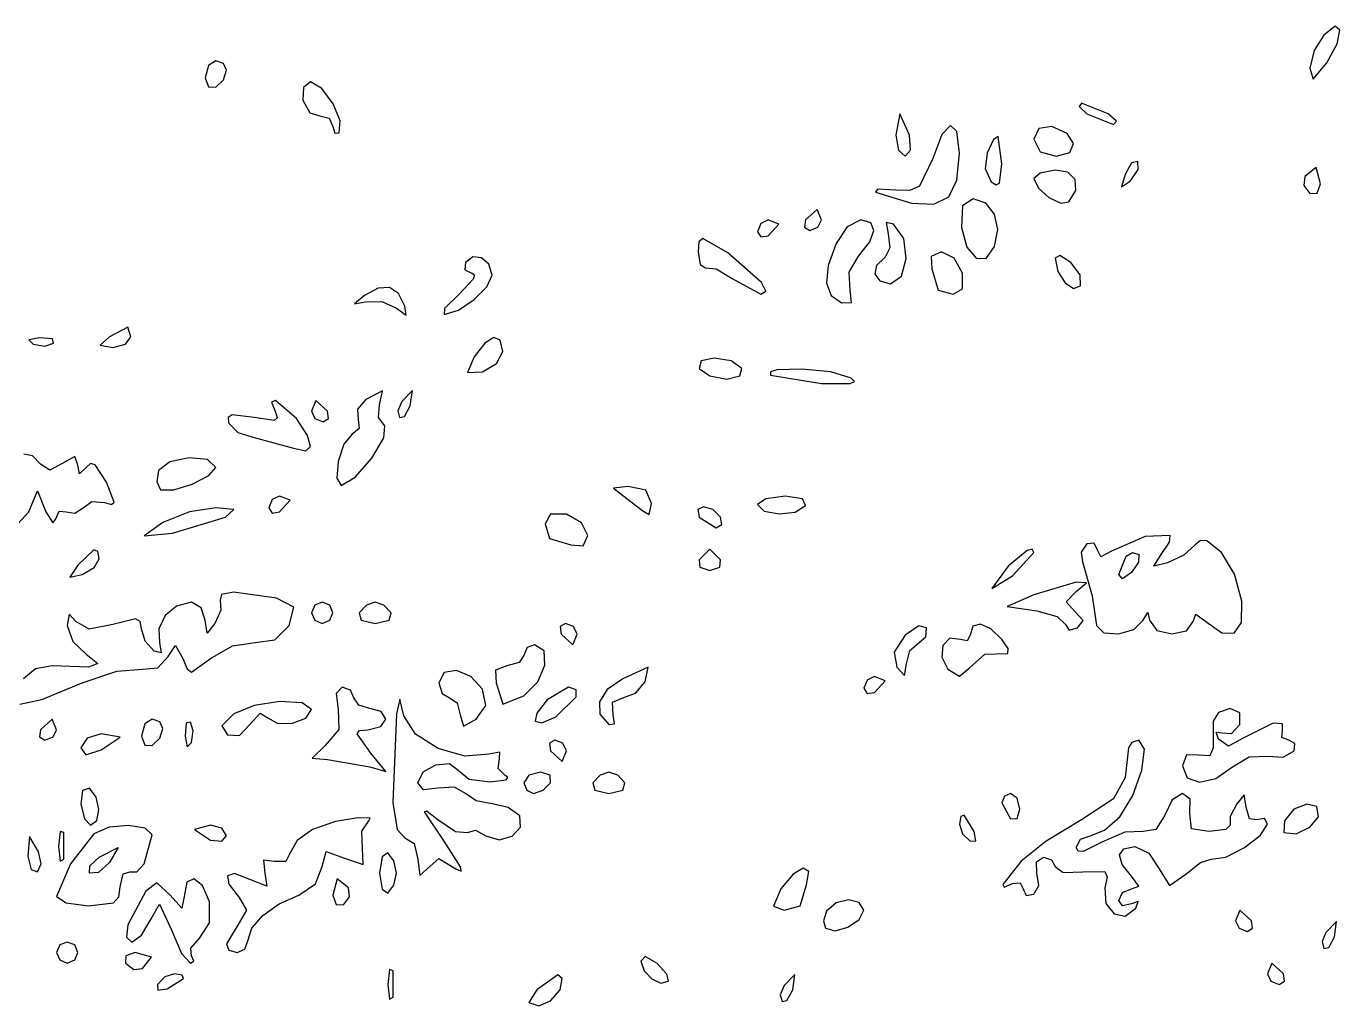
# Model space of a CAD drawing. Extents: x 0 to 282, y 0 to 282.
# Drawn here: x 137.64 to 181.26, y 0 to 32.54 of the extents above; entities that cross this region are included whole.
import ezdxf

# ---------------------------------------------------------------- set-up
doc = ezdxf.new("R2010")
doc.units = 0

msp = doc.modelspace()

# ---------------------------------------------------------------- linework, layer by layer
at = {"layer": 'Layer 1'}
for p, q in [((181.101725, 32.542111), (180.728001, 32.243902)), ((181.257168, 32.407063), (181.101725, 32.542111)), ((181.174485, 31.961129), (181.257168, 32.407063)), ((180.728, 32.2439), (180.40609, 31.736782)), ((180.728001, 32.243902), (180.728, 32.2439)), ((180.833834, 31.326679), (181.174485, 31.961129)), ((180.40609, 31.736782), (180.269389, 31.15029)), ((143.691243, 31.234085), (143.581, 30.8328)), ((143.933778, 31.397245), (143.691243, 31.234085)), ((144.189542, 31.304641), (143.933778, 31.397245)), ((144.286556, 31.079745), (144.189542, 31.304641)), ((144.189542, 30.757835), (144.286556, 31.079745)), ((180.269389, 31.15029), (180.379632, 30.788693)), ((180.379632, 30.788693), (180.833834, 31.326679)), ((143.581, 30.8328), (143.691243, 30.528529)), ((143.581, 30.8328), (143.581, 30.8328)), ((143.933778, 30.5153), (144.189542, 30.757835)), ((147.072945, 30.691718), (146.843639, 30.510919)), ((147.454938, 30.471784), (147.072945, 30.691718)), ((143.691243, 30.528529), (143.933778, 30.5153)), ((146.843639, 30.510919), (146.826, 30.091995)), ((147.827008, 29.964115), (147.454938, 30.471784)), ((146.826, 30.092), (147.055306, 29.668666)), ((146.826, 30.091995), (146.826, 30.092)), ((147.055306, 29.668666), (147.390445, 29.562833)), ((148.060172, 29.396916), (147.827008, 29.964115)), ((172.684611, 29.986178), (172.600826, 29.875935)), ((172.600826, 29.875935), (172.861, 29.6334)), ((173.566556, 29.6334), (172.684611, 29.986178)), ((147.390445, 29.562833), (147.694716, 29.492278)), ((147.694716, 29.492278), (147.813779, 29.210055)), ((148.025446, 28.998388), (148.060172, 29.396916)), ((166.652111, 29.633356), (166.511, 28.9278)), ((166.969611, 28.9278), (166.652111, 29.633356)), ((168.332495, 29.245321), (168.047517, 28.943255)), ((168.544713, 29.044678), (168.332495, 29.245321)), ((172.861, 29.6334), (173.742945, 29.280622)), ((172.861, 29.6334), (172.861, 29.6334)), ((173.839959, 29.390865), (173.566556, 29.6334)), ((173.742945, 29.280622), (173.839959, 29.390865)), ((147.813779, 29.210055), (147.879925, 28.985159)), ((147.879925, 28.985159), (148.025446, 28.998388)), ((166.511, 28.9278), (166.603604, 28.429501)), ((166.511, 28.9278), (166.511, 28.9278)), ((167.004889, 28.429501), (166.969611, 28.9278)), ((168.047517, 28.943255), (167.746002, 28.151707)), ((168.627947, 28.328096), (168.544713, 29.044678)), ((169.911007, 28.879317), (169.756115, 28.783957)), ((170.038889, 27.975322), (169.911007, 28.879317)), ((171.26457, 29.143887), (171.097, 28.786699)), ((171.696723, 29.210033), (171.26457, 29.143887)), ((172.209905, 28.981279), (171.696723, 29.210033)), ((172.415508, 28.649998), (172.209905, 28.981279)), ((166.603604, 28.429501), (166.8285, 28.222244)), ((166.8285, 28.222244), (167.004889, 28.429501)), ((169.756115, 28.783957), (169.545, 28.3281)), ((171.097, 28.7867), (171.308667, 28.372186)), ((171.097, 28.786699), (171.097, 28.7867)), ((171.308667, 28.372186), (171.837834, 28.222255)), ((172.296997, 28.351791), (172.415508, 28.649998)), ((167.746, 28.1517), (167.300618, 27.225658)), ((167.746002, 28.151707), (167.746, 28.1517)), ((168.543612, 27.429061), (168.627947, 28.328096)), ((169.545, 28.3281), (169.483264, 27.812162)), ((169.545, 28.3281), (169.545, 28.3281)), ((169.955104, 27.331502), (170.038889, 27.975322)), ((171.837834, 28.222255), (172.296997, 28.351791)), ((174.342667, 28.006145), (174.131, 27.622499)), ((174.554334, 28.045833), (174.342667, 28.006145)), ((174.563153, 27.78125), (174.554334, 28.045833)), ((169.483264, 27.812162), (169.686111, 27.375599)), ((171.097, 27.4814), (171.249136, 27.161694)), ((171.097003, 27.481396), (171.097, 27.4814)), ((171.30426, 27.662194), (171.097003, 27.481396)), ((171.802559, 27.763618), (171.30426, 27.662194)), ((172.226444, 27.697475), (171.802559, 27.763618)), ((172.468427, 27.446121), (172.226444, 27.697475)), ((174.131, 27.6225), (174.007528, 27.212396)), ((174.131, 27.622499), (174.131, 27.6225)), ((174.307389, 27.410833), (174.563153, 27.78125)), ((180.093, 27.552), (180.062132, 27.256548)), ((180.476646, 27.851861), (180.093, 27.552)), ((180.093, 27.552), (180.093, 27.552)), ((180.622167, 27.305055), (180.476646, 27.851861)), ((165.90439, 27.131404), (165.83659, 27.027224)), ((166.51128, 27.09337), (165.90439, 27.131404)), ((166.977056, 27.09006), (166.51128, 27.09337)), ((167.300618, 27.225658), (166.977056, 27.09006)), ((168.270761, 26.877294), (168.543612, 27.429061)), ((169.686111, 27.375599), (169.845412, 27.270868)), ((169.845412, 27.270868), (169.955104, 27.331502)), ((171.249136, 27.161694), (171.599709, 26.855218)), ((172.26117, 26.705288), (172.492129, 27.088934)), ((172.492129, 27.088934), (172.468427, 27.446121)), ((174.007528, 27.212396), (174.307389, 27.410833)), ((180.062132, 27.256548), (180.269389, 26.987555)), ((180.511924, 27.000784), (180.622167, 27.305055)), ((165.83659, 27.027224), (167.040447, 26.670036)), ((167.040447, 26.670036), (167.779628, 26.636412)), ((167.779628, 26.636412), (168.270761, 26.877294)), ((169.086054, 26.8111), (168.733276, 26.572975)), ((169.508836, 26.667233), (169.086054, 26.8111)), ((169.79602, 26.295163), (169.508836, 26.667233)), ((171.599709, 26.855218), (171.989971, 26.667804)), ((171.989971, 26.667804), (172.26117, 26.705288)), ((180.269389, 26.987555), (180.511924, 27.000784)), ((163.901056, 26.458378), (163.513, 26.1056)), ((164.042167, 26.1056), (163.901056, 26.458378)), ((168.733276, 26.572975), (168.697998, 25.858599)), ((169.904609, 25.784186), (169.79602, 26.295163)), ((162.035243, 25.990903), (161.925, 25.7175)), ((162.277778, 26.105556), (162.035243, 25.990903)), ((162.630556, 25.964445), (162.277778, 26.105556)), ((162.277778, 25.576389), (162.630556, 25.964445)), ((163.513, 26.1056), (163.477722, 25.863065)), ((163.477722, 25.863065), (163.654111, 25.752822)), ((163.513, 26.1056), (163.513, 26.1056)), ((163.654111, 25.752822), (163.927514, 25.863065)), ((163.927514, 25.863065), (164.042167, 26.1056)), ((164.902007, 25.876308), (164.536, 25.329502)), ((165.347389, 26.105614), (164.902007, 25.876308)), ((165.68363, 26.012458), (165.347389, 26.105614)), ((165.654967, 25.376352), (165.788361, 25.757243)), ((165.788361, 25.757243), (165.68363, 26.012458)), ((166.440389, 25.964503), (166.193445, 26.01742)), ((166.193445, 26.01742), (166.264, 25.647003)), ((166.781041, 25.492109), (166.440389, 25.964503)), ((168.697998, 25.858599), (168.698, 25.8586)), ((168.698, 25.8586), (168.873838, 25.198797)), ((169.79161, 25.2236), (169.904609, 25.784186)), ((159.975359, 25.383988), (159.950003, 25.047196)), ((160.099933, 25.492578), (159.975359, 25.383988)), ((160.937781, 25.011918), (160.099933, 25.492578)), ((161.925, 25.7175), (162.035243, 25.541111)), ((161.925, 25.7175), (161.925, 25.7175)), ((162.035243, 25.541111), (162.277778, 25.576389)), ((164.536, 25.3295), (164.270865, 24.589218)), ((164.536, 25.329502), (164.536, 25.3295)), ((165.276833, 24.906164), (165.654967, 25.376352)), ((166.264, 25.647003), (166.264, 25.647)), ((166.264, 25.647), (166.316917, 25.179569)), ((166.863723, 24.831201), (166.781041, 25.492109)), ((152.465983, 24.886325), (152.223999, 24.694502)), ((152.757576, 24.853252), (152.465983, 24.886325)), ((159.95, 25.0472), (160.020556, 24.623866)), ((159.950003, 25.047196), (159.95, 25.0472)), ((162.05344, 24.032963), (160.937781, 25.011918)), ((164.963743, 24.368177), (165.276833, 24.906164)), ((166.158167, 24.870888), (165.878149, 24.599139)), ((166.316917, 25.179569), (166.158167, 24.870888)), ((168.0285, 25.047245), (167.684542, 24.897314)), ((167.684542, 24.897314), (167.711, 24.4828)), ((168.447424, 24.839988), (168.0285, 25.047245)), ((168.873838, 25.198797), (169.17866, 24.839955)), ((169.516554, 24.831686), (169.79161, 25.2236)), ((171.96175, 24.923795), (171.803, 24.8356)), ((172.332167, 24.694489), (171.96175, 24.923795)), ((152.224, 24.6945), (152.197542, 24.451965)), ((152.197542, 24.451965), (152.435667, 24.341722)), ((152.223999, 24.694502), (152.224, 24.6945)), ((153.002867, 24.63497), (152.757576, 24.853252)), ((153.105944, 24.271168), (153.002867, 24.63497)), ((160.020556, 24.623866), (160.196945, 24.518033)), ((160.196945, 24.518033), (160.545313, 24.487165)), ((160.545313, 24.487165), (161.07889, 24.165255)), ((164.270865, 24.589218), (164.21409, 24.010992)), ((165.878149, 24.599139), (165.823028, 24.310853)), ((166.70828, 24.243053), (166.863723, 24.831201)), ((167.711, 24.4828), (167.922667, 23.777244)), ((167.711, 24.4828), (167.711, 24.4828)), ((168.734056, 24.341689), (168.447424, 24.839988)), ((169.17866, 24.839955), (169.516554, 24.831686)), ((171.803, 24.8356), (171.900565, 24.389667)), ((171.803, 24.8356), (171.803, 24.8356)), ((172.636438, 24.279975), (172.332167, 24.694489)), ((152.475355, 24.134465), (152.012333, 23.636166)), ((152.435667, 24.341722), (152.52331, 24.286049)), ((152.52331, 24.286049), (152.475355, 24.134465)), ((152.932311, 23.888624), (153.105944, 24.271168)), ((161.07889, 24.165255), (162.031391, 23.636088)), ((162.202819, 23.741921), (162.05344, 24.032963)), ((164.21409, 24.010992), (164.362367, 23.598131)), ((164.994611, 23.777274), (164.963743, 24.368177)), ((165.823028, 24.310853), (165.979573, 24.082098)), ((165.979573, 24.082098), (166.334556, 23.988943)), ((166.334556, 23.988943), (166.70828, 24.243053)), ((168.734056, 23.816932), (168.734056, 24.341689)), ((171.900565, 24.389667), (172.13373, 24.019801)), ((172.13373, 24.019801), (172.413196, 23.828529)), ((172.649667, 23.918377), (172.636438, 24.279975)), ((148.872, 23.6008), (148.532451, 23.322987)), ((149.319589, 23.838373), (148.872, 23.6008)), ((148.872, 23.6008), (148.872, 23.6008)), ((149.701031, 23.860973), (149.319589, 23.838373)), ((150.003098, 23.665292), (149.701031, 23.860973)), ((150.21256, 23.248022), (150.003098, 23.665292)), ((152.012333, 23.636166), (151.527264, 23.168735)), ((152.510632, 23.459777), (152.932311, 23.888624)), ((162.031391, 23.636088), (162.202819, 23.741921)), ((164.362367, 23.598131), (164.712389, 23.35394)), ((165.038709, 23.367169), (164.994611, 23.777274)), ((167.922667, 23.777244), (168.416556, 23.636133)), ((168.416556, 23.636133), (168.734056, 23.816932)), ((172.413196, 23.828529), (172.649667, 23.918377)), ((148.532451, 23.322987), (148.907278, 23.389133)), ((148.907278, 23.389133), (149.445265, 23.402362)), ((149.445265, 23.402362), (149.930338, 23.177466)), ((149.930338, 23.177466), (150.256658, 22.94816)), ((150.256658, 22.94816), (150.21256, 23.248022)), ((151.527264, 23.168735), (151.518444, 22.965888)), ((151.989733, 23.110307), (152.510632, 23.459777)), ((164.712389, 23.35394), (165.038709, 23.367169)), ((151.518444, 22.965888), (151.989733, 23.110307)), ((141.010132, 22.542501), (140.406, 22.225)), ((141.111556, 22.225), (141.010132, 22.542501)), ((138.077667, 22.189767), (137.720479, 22.123621)), ((137.720479, 22.123621), (137.866, 21.9781)), ((137.866, 21.9781), (138.254056, 21.916364)), ((137.866, 21.9781), (137.866, 21.9781)), ((138.50541, 22.154489), (138.077667, 22.189767)), ((138.254056, 21.916364), (138.536278, 22.013378)), ((138.536278, 22.013378), (138.50541, 22.154489)), ((140.406, 22.225), (140.0885, 21.942778)), ((140.0885, 21.942778), (140.511833, 21.872222)), ((140.406, 22.225), (140.406, 22.225)), ((140.511833, 21.872222), (140.930757, 21.982465)), ((140.930757, 21.982465), (141.111556, 22.225)), ((152.863187, 22.008902), (152.505999, 21.5547)), ((153.167458, 22.19852), (152.863187, 22.008902)), ((153.379125, 22.110325), (153.167458, 22.19852)), ((153.4585, 21.731089), (153.379125, 22.110325)), ((152.506, 21.5547), (152.289923, 21.043172)), ((152.505999, 21.5547), (152.506, 21.5547)), ((153.255653, 21.343033), (153.4585, 21.731089)), ((160.046736, 21.422464), (159.985, 21.1667)), ((160.478889, 21.519478), (160.046736, 21.422464)), ((161.043334, 21.422464), (160.478889, 21.519478)), ((161.396112, 21.1667), (161.043334, 21.422464)), ((152.289923, 21.043172), (152.788222, 21.060811)), ((152.788222, 21.060811), (153.255653, 21.343033)), ((159.985, 21.1667), (160.337778, 20.924165)), ((159.985, 21.1667), (159.985, 21.1667)), ((161.334376, 20.924165), (161.396112, 21.1667)), ((162.351788, 21.056079), (162.347998, 20.955)), ((162.347998, 20.955), (162.348, 20.955)), ((162.348, 20.955), (164.04133, 20.672778)), ((162.563523, 21.122019), (162.351788, 21.056079)), ((163.384282, 21.153438), (162.563523, 21.122019)), ((164.357177, 21.05918), (163.384282, 21.153438)), ((165.029108, 20.849167), (164.357177, 21.05918)), ((160.337778, 20.924165), (160.902223, 20.813922)), ((160.902223, 20.813922), (161.334376, 20.924165)), ((164.04133, 20.672778), (164.998241, 20.668368)), ((164.998241, 20.668368), (165.137698, 20.73727)), ((165.137698, 20.73727), (165.029108, 20.849167)), ((145.917821, 20.103946), (145.78112, 20.049376)), ((146.614557, 19.508633), (145.917821, 20.103946)), ((147.249111, 20.108378), (147.108, 19.7556)), ((147.637167, 19.7556), (147.249111, 20.108378)), ((148.908, 20.1436), (148.639006, 19.82169)), ((149.468035, 20.425831), (148.908, 20.143608)), ((148.908, 20.143608), (148.908, 20.1436)), ((149.366611, 19.967219), (149.468035, 20.425831)), ((150.107, 20.0731), (149.979118, 19.768829)), ((150.459778, 20.439107), (150.107, 20.0731)), ((150.107, 20.0731), (150.107, 20.0731)), ((150.389222, 19.931989), (150.459778, 20.439107)), ((145.78112, 20.049376), (145.909001, 19.7203)), ((145.909, 19.7203), (145.967429, 19.533989)), ((145.909001, 19.7203), (145.909, 19.7203)), ((147.108, 19.7556), (147.222653, 19.513065)), ((147.108, 19.7556), (147.108, 19.7556)), ((147.672445, 19.513065), (147.637167, 19.7556)), ((148.639006, 19.82169), (148.661055, 19.473322)), ((149.335743, 19.548295), (149.366611, 19.967219)), ((149.979118, 19.768829), (150.036444, 19.543933)), ((150.199604, 19.579211), (150.389222, 19.931989)), ((144.475839, 19.627696), (144.345201, 19.53895)), ((144.345201, 19.53895), (144.356777, 19.367522)), ((144.356777, 19.367522), (144.661048, 19.041202)), ((145.203444, 19.543911), (144.475839, 19.627696)), ((145.873722, 19.446897), (145.203444, 19.543911)), ((145.967429, 19.533989), (145.873722, 19.446897)), ((146.980013, 18.942535), (146.614557, 19.508633)), ((147.222653, 19.513065), (147.496056, 19.402822)), ((147.496056, 19.402822), (147.672445, 19.513065)), ((148.661055, 19.473322), (148.687513, 19.173461)), ((149.543, 19.261663), (149.335743, 19.548295)), ((149.515439, 18.863683), (149.543, 19.261663)), ((150.036444, 19.543933), (150.199604, 19.579211)), ((144.661048, 19.041202), (145.203444, 18.873633)), ((145.203444, 18.873633), (146.508724, 18.520855)), ((147.077579, 18.578181), (146.980013, 18.942535)), ((148.449388, 18.979433), (148.180946, 18.655319)), ((148.687513, 19.173461), (148.449388, 18.979433)), ((149.110847, 18.194507), (149.515439, 18.863683)), ((137.840868, 18.271646), (137.552583, 18.326768)), ((146.508724, 18.520855), (146.917175, 18.432109)), ((146.917175, 18.432109), (147.077579, 18.578181)), ((148.180946, 18.655319), (147.995186, 18.079851)), ((138.112618, 17.991628), (137.840868, 18.271646)), ((138.416889, 17.797601), (138.112618, 17.991628)), ((138.853452, 18.026906), (138.416889, 17.797601)), ((139.245917, 18.242983), (138.853452, 18.026906)), ((139.347341, 17.956351), (139.245917, 18.242983)), ((139.409076, 17.669719), (139.347341, 17.956351)), ((139.629563, 17.885795), (139.409076, 17.669719)), ((139.76902, 18.012024), (139.629563, 17.885795)), ((139.925014, 17.96958), (139.76902, 18.012024)), ((140.299841, 17.391906), (139.925014, 17.96958)), ((142.400076, 18.07435), (142.028006, 17.780001)), ((143.046652, 18.203334), (142.400076, 18.07435)), ((143.660154, 18.14711), (143.046652, 18.203334)), ((143.933006, 17.885834), (143.660154, 18.14711)), ((143.695982, 17.611329), (143.933006, 17.885834)), ((147.995186, 18.079851), (147.948333, 17.530842)), ((148.560733, 17.565018), (149.110847, 18.194507)), ((142.028, 17.78), (141.970674, 17.409583)), ((142.028006, 17.780001), (142.028, 17.78)), ((143.148072, 17.330209), (143.695982, 17.611329)), ((147.948333, 17.530842), (148.09661, 17.286103)), ((148.09661, 17.286103), (148.560733, 17.565018)), ((137.724562, 16.404128), (138.006784, 17.109684)), ((138.006784, 17.109684), (138.289006, 16.404128)), ((140.555605, 16.726038), (140.299841, 17.391906)), ((141.970674, 17.409583), (142.098556, 17.145)), ((142.098556, 17.145), (142.534017, 17.141693)), ((142.534017, 17.141693), (143.148072, 17.330209)), ((157.621222, 17.250867), (157.136152, 17.19795)), ((157.136152, 17.19795), (157.339, 17.0392)), ((157.339, 17.0392), (158.115112, 16.439477)), ((157.339, 17.0392), (157.339, 17.0392)), ((158.207716, 17.127395), (157.621222, 17.250867)), ((158.397334, 16.686422), (158.207716, 17.127395)), ((139.523729, 16.545239), (139.810361, 16.752496)), ((139.810361, 16.752496), (140.229285, 16.721628)), ((140.229285, 16.721628), (140.468513, 16.652726)), ((140.468513, 16.652726), (140.555605, 16.726038)), ((145.807243, 16.818703), (145.697, 16.5453)), ((146.049778, 16.933356), (145.807243, 16.818703)), ((146.402556, 16.792245), (146.049778, 16.933356)), ((146.049778, 16.404189), (146.402556, 16.792245)), ((158.322369, 16.324824), (158.397334, 16.686422)), ((160.126111, 16.580578), (159.936493, 16.483564)), ((160.434792, 16.483564), (160.126111, 16.580578)), ((162.198402, 16.845128), (161.924999, 16.6511)), ((161.924999, 16.6511), (161.925, 16.6511)), ((161.925, 16.6511), (162.143281, 16.427306)), ((162.842222, 16.933322), (162.198402, 16.845128)), ((163.415486, 16.840718), (162.842222, 16.933322)), ((163.175155, 16.403053), (163.5125, 16.615822)), ((163.5125, 16.615822), (163.415486, 16.840718)), ((137.243898, 15.88819), (137.724562, 16.404128)), ((138.289006, 16.404128), (138.513902, 16.04253)), ((138.513902, 16.04253), (138.606506, 16.157183)), ((138.606506, 16.157183), (138.729978, 16.426176)), ((138.729978, 16.426176), (138.959284, 16.404128)), ((138.959284, 16.404128), (139.254736, 16.36885)), ((139.254736, 16.36885), (139.523729, 16.545239)), ((143.051945, 16.404178), (142.17, 16.0514)), ((142.4875, 15.698622), (144.25139, 16.227789)), ((143.93389, 16.545289), (143.051945, 16.404178)), ((144.529203, 16.492372), (143.93389, 16.545289)), ((144.25139, 16.227789), (144.529203, 16.492372)), ((145.697, 16.5453), (145.807243, 16.368911)), ((145.697, 16.5453), (145.697, 16.5453)), ((145.807243, 16.368911), (146.049778, 16.404189)), ((155.050799, 16.3336), (154.87, 16.0161)), ((155.575556, 16.3336), (155.050799, 16.3336)), ((156.073855, 16.046968), (155.575556, 16.3336)), ((158.115112, 16.439477), (158.322369, 16.324824)), ((159.936493, 16.483564), (159.985, 16.2278)), ((159.985, 16.2278), (160.549445, 15.875022)), ((159.985, 16.2278), (159.985, 16.2278)), ((160.690556, 16.2278), (160.434792, 16.483564)), ((160.739063, 15.985265), (160.690556, 16.2278)), ((162.143281, 16.427306), (162.639374, 16.342419)), ((162.639374, 16.342419), (163.175155, 16.403053)), ((142.17, 16.0514), (141.548229, 15.610428)), ((142.17, 16.0514), (142.17, 16.0514)), ((154.87, 16.0161), (155.011111, 15.522211)), ((154.87, 16.0161), (154.87, 16.0161)), ((156.281112, 15.628044), (156.073855, 16.046968)), ((160.549445, 15.875022), (160.739063, 15.985265)), ((141.548229, 15.610428), (142.4875, 15.698622)), ((155.011111, 15.522211), (155.716667, 15.310544)), ((155.716667, 15.310544), (156.131181, 15.284086)), ((156.131181, 15.284086), (156.281112, 15.628044)), ((172.860721, 15.345856), (172.671103, 15.072453)), ((173.103256, 15.372314), (172.860721, 15.345856)), ((173.213499, 15.134189), (173.103256, 15.372314)), ((174.801, 15.5928), (173.67211, 15.098911)), ((174.801005, 15.592796), (174.801, 15.5928)), ((175.621214, 15.623664), (174.801005, 15.592796)), ((175.330172, 14.993073), (175.604677, 15.399319)), ((175.604677, 15.399319), (175.621214, 15.623664)), ((176.459062, 15.310574), (176.079826, 14.971025)), ((176.631384, 15.453065), (176.459062, 15.310574)), ((176.845461, 15.445074), (176.631384, 15.453065)), ((177.327774, 15.063633), (176.845461, 15.445074)), ((139.884986, 15.143009), (139.347, 14.6403)), ((140.011766, 15.096707), (139.884986, 15.143009)), ((139.889396, 14.560925), (140.052556, 14.851967)), ((140.052556, 14.851967), (140.011766, 15.096707)), ((160.337778, 15.169478), (159.985, 14.8167)), ((160.690556, 14.8167), (160.337778, 15.169478)), ((170.872771, 15.125348), (170.251, 14.605001)), ((170.392111, 14.2875), (171.097667, 15.063612)), ((171.039789, 15.170548), (170.872771, 15.125348)), ((171.097667, 15.063612), (171.039789, 15.170548)), ((172.671103, 15.072453), (172.71961, 14.746133)), ((173.323742, 14.918112), (173.213499, 15.134189)), ((173.67211, 15.098911), (173.323742, 14.918112)), ((173.919055, 14.322794), (174.16159, 14.935746)), ((174.16159, 14.935746), (174.380423, 15.061975)), ((174.380423, 15.061975), (174.589333, 14.993072)), ((174.589333, 14.993072), (174.571694, 14.732899)), ((175.078818, 14.600608), (175.330172, 14.993073)), ((176.079826, 14.971025), (175.541839, 14.710851)), ((177.763786, 14.338232), (177.327774, 15.063633)), ((139.347, 14.6403), (139.086826, 14.243425)), ((139.347, 14.6403), (139.347, 14.6403)), ((139.488111, 14.3228), (139.889396, 14.560925)), ((159.985, 14.8167), (160.002639, 14.574165)), ((159.985, 14.8167), (159.985, 14.8167)), ((160.002639, 14.574165), (160.337778, 14.463922)), ((160.337778, 14.463922), (160.672917, 14.574165)), ((160.672917, 14.574165), (160.690556, 14.8167)), ((170.251, 14.605), (169.699784, 13.864168)), ((170.251, 14.605001), (170.251, 14.605)), ((172.71961, 14.746133), (173.03711, 13.617243)), ((174.571694, 14.732899), (174.342388, 14.393349)), ((175.541839, 14.710851), (175.078818, 14.600608)), ((139.086826, 14.243425), (139.488111, 14.3228)), ((169.699784, 13.864168), (170.392111, 14.2875)), ((172.508112, 14.075834), (171.097002, 13.6525)), ((172.85207, 14.049376), (172.508112, 14.075834)), ((172.508112, 13.758334), (172.85207, 14.049376)), ((174.038118, 14.186093), (173.919055, 14.322794)), ((174.342389, 14.39335), (174.038118, 14.186093)), ((174.342388, 14.393349), (174.342389, 14.39335)), ((178.011282, 13.440854), (177.763786, 14.338232)), ((144.12406, 13.660753), (144.075004, 13.476096)), ((144.520384, 13.736269), (144.12406, 13.660753)), ((145.944724, 13.546651), (144.520384, 13.736269)), ((146.526808, 13.24679), (145.944724, 13.546651)), ((171.097, 13.6525), (170.215055, 13.264444)), ((171.097002, 13.6525), (171.097, 13.6525)), ((172.172973, 13.423195), (172.508112, 13.758334)), ((173.03711, 13.617243), (173.178221, 12.629465)), ((142.629713, 13.280418), (142.249375, 12.960161)), ((143.1225, 13.405544), (142.629713, 13.280418)), ((143.44441, 13.224745), (143.1225, 13.405544)), ((143.581111, 12.805821), (143.44441, 13.224745)), ((144.092639, 13.140961), (143.898611, 12.699988)), ((144.075, 13.4761), (144.092639, 13.140961)), ((144.075004, 13.476096), (144.075, 13.4761)), ((146.368058, 12.629428), (146.526808, 13.24679)), ((147.218243, 13.308564), (147.108, 13.0528)), ((147.460778, 13.405578), (147.218243, 13.308564)), ((147.716542, 13.308564), (147.460778, 13.405578)), ((147.813556, 13.0528), (147.716542, 13.308564)), ((148.934125, 13.308564), (148.696, 13.0528)), ((149.225167, 13.405578), (148.934125, 13.308564)), ((149.516209, 13.308564), (149.225167, 13.405578)), ((149.754334, 13.0528), (149.516209, 13.308564)), ((170.215055, 13.264444), (171.202833, 13.123333)), ((171.202833, 13.123333), (171.877521, 12.933715)), ((172.472834, 13.088056), (172.172973, 13.423195)), ((172.733008, 12.797014), (172.472834, 13.088056)), ((177.992539, 12.735849), (178.011282, 13.440854)), ((139.05674, 13.004255), (138.995004, 12.629429)), ((139.277226, 12.77054), (139.05674, 13.004255)), ((139.722606, 12.505957), (139.277226, 12.77054)), ((140.511946, 12.664707), (139.722606, 12.505957)), ((141.266009, 12.858735), (140.511946, 12.664707)), ((141.419798, 12.763926), (141.266009, 12.858735)), ((141.464447, 12.523596), (141.419798, 12.763926)), ((142.249375, 12.960161), (142.041017, 12.527456)), ((143.647257, 12.382488), (143.581111, 12.805821)), ((143.898611, 12.699988), (143.647257, 12.382488)), ((147.108, 13.0528), (147.218243, 12.810265)), ((147.108, 13.0528), (147.108, 13.0528)), ((147.218243, 12.810265), (147.460778, 12.700022)), ((147.460778, 12.700022), (147.716542, 12.810265)), ((147.716542, 12.810265), (147.813556, 13.0528)), ((148.696, 13.0528), (148.762146, 12.810265)), ((148.696, 13.0528), (148.696, 13.0528)), ((148.762146, 12.810265), (149.225167, 12.700022)), ((149.225167, 12.700022), (149.688188, 12.810265)), ((149.688188, 12.810265), (149.754334, 13.0528)), ((155.540111, 12.699978), (155.363722, 12.602964)), ((155.813514, 12.602964), (155.540111, 12.699978)), ((169.324961, 12.678007), (169.076915, 12.612412)), ((169.665611, 12.525321), (169.324961, 12.678007)), ((171.877521, 12.933715), (172.155334, 12.664722)), ((172.155334, 12.664722), (172.269987, 12.479513)), ((172.54339, 12.558889), (172.733008, 12.797014)), ((174.423414, 12.505441), (174.730441, 12.805854)), ((174.730441, 12.805854), (174.889191, 13.070437)), ((174.889191, 13.070437), (174.942108, 12.805854)), ((174.942108, 12.805854), (175.182989, 12.467958)), ((176.167461, 12.453627), (176.388498, 12.770576)), ((176.388498, 12.770576), (176.481102, 13.008701)), ((176.481102, 13.008701), (176.811832, 12.770576)), ((176.811832, 12.770576), (177.346512, 12.384174)), ((177.755515, 12.37811), (177.992539, 12.735849)), ((138.995004, 12.629429), (139.180212, 12.100262)), ((141.58351, 12.113491), (141.464447, 12.523596)), ((142.041017, 12.527456), (142.06417, 12.064984)), ((145.896217, 12.161997), (146.368058, 12.629428)), ((155.363722, 12.602964), (155.399, 12.3472)), ((155.399, 12.3472), (155.787056, 11.994422)), ((155.399, 12.3472), (155.399, 12.3472)), ((155.787056, 11.994422), (155.928167, 12.3472)), ((155.928167, 12.3472), (155.813514, 12.602964)), ((166.829, 12.312), (166.462993, 11.743146)), ((166.829001, 12.312003), (166.829, 12.312)), ((167.274383, 12.620684), (166.829001, 12.312003)), ((167.534557, 12.558948), (167.274383, 12.620684)), ((167.287612, 12.065059), (167.516918, 12.259087)), ((167.516918, 12.259087), (167.534557, 12.558948)), ((168.30962, 12.214986), (168.081416, 11.968042)), ((168.6635, 12.170889), (168.30962, 12.214986)), ((168.981, 12.312), (168.888396, 12.122382)), ((168.981004, 12.312), (168.981, 12.312)), ((169.076915, 12.612412), (168.981004, 12.312)), ((170.039334, 12.170889), (169.665611, 12.525321)), ((172.269987, 12.479513), (172.54339, 12.558889)), ((173.178221, 12.629465), (173.425716, 12.394096)), ((173.425716, 12.394096), (173.914643, 12.360472)), ((173.914643, 12.360472), (174.423414, 12.505441)), ((175.182989, 12.467958), (175.678532, 12.351652)), ((175.678532, 12.351652), (176.167461, 12.453627)), ((177.346512, 12.384174), (177.755515, 12.37811)), ((139.180212, 12.100262), (139.630004, 11.676928)), ((141.887781, 11.782762), (141.58351, 12.113491)), ((142.121496, 11.725435), (141.887781, 11.782762)), ((142.06417, 12.064984), (142.121496, 11.725435)), ((142.346386, 11.606372), (142.59333, 11.967969)), ((142.59333, 11.967969), (142.840275, 11.535816)), ((143.757498, 11.535816), (144.485101, 11.95915)), ((144.485101, 11.95915), (145.239168, 12.064983)), ((145.239168, 12.064983), (145.896217, 12.161997)), ((154.274243, 11.897459), (154.164, 11.641695)), ((154.516778, 11.994473), (154.274243, 11.897459)), ((154.833727, 11.794382), (154.516778, 11.994473)), ((154.856327, 11.319787), (154.833727, 11.794382)), ((166.864278, 11.359503), (166.983341, 11.804885)), ((166.983341, 11.804885), (167.287612, 12.065059)), ((168.081416, 11.968042), (168.038421, 11.575576)), ((168.888396, 12.122382), (168.6635, 12.170889)), ((170.248796, 11.870476), (170.039334, 12.170889)), ((170.233362, 11.699049), (170.248796, 11.870476)), ((139.630004, 11.676928), (140.00924, 11.372657)), ((140.00924, 11.372657), (139.70056, 11.253594)), ((142.002427, 11.222726), (142.346386, 11.606372)), ((142.840275, 11.535816), (142.97863, 11.198472)), ((143.126907, 11.086024), (143.757498, 11.535816)), ((154.00084, 11.399165), (153.599555, 11.288922)), ((154.164, 11.6417), (154.00084, 11.399165)), ((154.164, 11.641695), (154.164, 11.6417)), ((166.462993, 11.743146), (166.546778, 11.25367)), ((166.798132, 10.975857), (166.864278, 11.359503)), ((168.038421, 11.575576), (168.240166, 11.183111)), ((168.945722, 11.218389), (169.474889, 11.677)), ((169.474889, 11.677), (170.233362, 11.699049)), ((137.945484, 11.196268), (137.548609, 10.865538)), ((138.50111, 11.288872), (137.945484, 11.196268)), ((139.70056, 11.253594), (138.50111, 11.288872)), ((139.488889, 10.724427), (140.639828, 11.112483)), ((140.639828, 11.112483), (141.499719, 11.183038)), ((141.499719, 11.183038), (142.002427, 11.222726)), ((142.97863, 11.198472), (143.126907, 11.086024)), ((151.513428, 11.073419), (151.342, 10.7245)), ((151.919674, 11.134604), (151.513428, 11.073419)), ((152.39868, 10.93782), (151.919674, 11.134604)), ((152.78839, 10.512833), (152.39868, 10.93782)), ((153.599555, 11.288922), (153.224728, 11.15222)), ((153.224728, 11.15222), (153.246777, 10.724477)), ((154.620958, 10.759202), (154.856327, 11.319787)), ((158.291667, 11.253651), (157.445, 10.865595)), ((158.185834, 10.759762), (158.291667, 11.253651)), ((165.805778, 10.936156), (165.563243, 10.821503)), ((166.158556, 10.795045), (165.805778, 10.936156)), ((166.546778, 11.25367), (166.798132, 10.975857)), ((168.240166, 11.183111), (168.632631, 10.949396)), ((168.632631, 10.949396), (168.945722, 11.218389)), ((138.148883, 10.175967), (139.488889, 10.724427)), ((148.131109, 10.583339), (147.928262, 10.371672)), ((148.404513, 10.486325), (148.131109, 10.583339)), ((148.519165, 10.230561), (148.404513, 10.486325)), ((151.342, 10.7245), (151.452243, 10.371722)), ((151.342, 10.7245), (151.342, 10.7245)), ((152.894223, 9.979257), (152.78839, 10.512833)), ((153.246777, 10.724477), (153.458444, 10.018921)), ((154.164, 10.301143), (154.620958, 10.759202)), ((155.645556, 10.583333), (154.94, 10.159999)), ((155.901871, 10.493485), (155.645556, 10.583333)), ((155.89691, 10.261423), (155.901871, 10.493485)), ((156.931819, 10.504553), (156.6733, 10.093897)), ((157.445, 10.8656), (156.931819, 10.504553)), ((157.445, 10.865595), (157.445, 10.8656)), ((157.868334, 10.389345), (158.185834, 10.759762)), ((165.563243, 10.821503), (165.453, 10.5481)), ((165.453, 10.5481), (165.563243, 10.371711)), ((165.453, 10.5481), (165.453, 10.5481)), ((165.805778, 10.406989), (166.158556, 10.795045)), ((137.420727, 10.014461), (138.148883, 10.175967)), ((146.058765, 10.102675), (145.203278, 9.976446)), ((146.795189, 10.063539), (146.058765, 10.102675)), ((147.10828, 9.842501), (146.795189, 10.063539)), ((147.928262, 10.371672), (147.989998, 9.842505)), ((148.677916, 9.988026), (148.519165, 10.230561)), ((150.041251, 10.182054), (149.931007, 9.701394)), ((150.177952, 9.630838), (150.041251, 10.182054)), ((151.452243, 10.371722), (151.694778, 10.230611)), ((151.694778, 10.230611), (151.950542, 10.067451)), ((151.950542, 10.067451), (152.047556, 9.666166)), ((153.458444, 10.018921), (154.164, 10.301143)), ((154.94, 10.16), (154.592183, 9.724539)), ((154.94, 10.159999), (154.94, 10.16)), ((155.222222, 9.595555), (155.89691, 10.261423)), ((156.6733, 10.093897), (156.685978, 9.689855)), ((157.101042, 10.080664), (157.445, 10.230595)), ((157.1275, 9.66615), (157.101042, 10.080664)), ((157.445, 10.230595), (157.868334, 10.389345)), ((165.563243, 10.371711), (165.805778, 10.406989)), ((144.533, 9.70139), (144.136125, 9.295695)), ((145.203278, 9.976446), (144.533, 9.70139)), ((144.533, 9.70139), (144.533, 9.70139)), ((145.062167, 9.348612), (145.401716, 9.719029)), ((145.401716, 9.719029), (145.66189, 9.560279)), ((146.917008, 9.550357), (147.10828, 9.842501)), ((147.989998, 9.842505), (147.99, 9.84251)), ((147.99, 9.84251), (148.016458, 9.176641)), ((149.048332, 9.877783), (148.677916, 9.988026)), ((149.418749, 9.780769), (149.048332, 9.877783)), ((149.577499, 9.525005), (149.418749, 9.780769)), ((149.931, 9.70139), (149.807528, 6.751283)), ((149.931007, 9.701394), (149.931, 9.70139)), ((150.56435, 9.025604), (150.177952, 9.630838)), ((152.047556, 9.666166), (152.153389, 9.29134)), ((152.576723, 9.525055), (152.894223, 9.979257)), ((154.592183, 9.724539), (154.538715, 9.454443)), ((156.685978, 9.689855), (156.986389, 9.34865)), ((157.176007, 9.361879), (157.1275, 9.66615)), ((177.235394, 9.745491), (177.059005, 9.454448)), ((177.62345, 9.877782), (177.235394, 9.745491)), ((177.94095, 9.732261), (177.62345, 9.877782)), ((177.94095, 9.348615), (177.94095, 9.732261)), ((138.113, 9.17223), (138.077722, 8.929695)), ((138.501056, 9.525008), (138.113, 9.17223)), ((138.113, 9.17223), (138.113, 9.17223)), ((138.642167, 9.17223), (138.501056, 9.525008)), ((138.527514, 8.929695), (138.642167, 9.17223)), ((141.574243, 9.361845), (141.464, 8.96056)), ((141.816778, 9.525005), (141.574243, 9.361845)), ((142.072542, 9.432401), (141.816778, 9.525005)), ((142.169556, 9.207505), (142.072542, 9.432401)), ((142.072542, 8.885595), (142.169556, 9.207505)), ((142.945278, 9.388303), (142.91, 8.96056)), ((143.086389, 9.419171), (142.945278, 9.388303)), ((143.183403, 9.136949), (143.086389, 9.419171)), ((144.136125, 9.295695), (144.321333, 8.995834)), ((144.718208, 8.973785), (145.062167, 9.348612)), ((145.66189, 9.560279), (145.992068, 9.376173)), ((145.992068, 9.376173), (146.477689, 9.38389)), ((146.477689, 9.38389), (146.917008, 9.550357)), ((148.016458, 9.176641), (147.566666, 8.64306)), ((148.701617, 9.145217), (148.977776, 9.172227)), ((148.977776, 9.172227), (149.40993, 9.28247)), ((149.40993, 9.28247), (149.577499, 9.525005)), ((152.153389, 9.29134), (152.576723, 9.525055)), ((154.538715, 9.454443), (154.756445, 9.396013)), ((154.756445, 9.396013), (155.222222, 9.595555)), ((156.986389, 9.34865), (157.176007, 9.361879)), ((177.059, 9.45445), (177.059, 8.572505)), ((177.059005, 9.454448), (177.059, 9.45445)), ((177.667547, 9.048755), (177.94095, 9.348615)), ((179.043382, 9.383893), (178.046783, 8.890004)), ((179.356473, 9.366255), (179.043382, 9.383893)), ((179.352063, 9.136949), (179.356473, 9.366255)), ((138.077722, 8.929695), (138.254111, 8.819452)), ((138.254111, 8.819452), (138.527514, 8.929695)), ((139.655847, 8.89442), (139.453, 8.57251)), ((140.123278, 9.031121), (139.655847, 8.89442)), ((140.758278, 8.925288), (140.123278, 9.031121)), ((140.123278, 8.501954), (140.758278, 8.925288)), ((141.464, 8.96056), (141.574243, 8.656289)), ((141.464, 8.96056), (141.464, 8.96056)), ((141.816778, 8.64306), (142.072542, 8.885595)), ((142.91, 8.96056), (142.976146, 8.603372)), ((142.91, 8.96056), (142.91, 8.96056)), ((142.976146, 8.603372), (143.121667, 8.748893)), ((143.121667, 8.748893), (143.183403, 9.136949)), ((144.321333, 8.995834), (144.718208, 8.973785)), ((148.620588, 9.035525), (148.701617, 9.145217)), ((149.083609, 8.396115), (148.620588, 9.035525)), ((151.311246, 8.546046), (150.56435, 9.025604)), ((155.187111, 8.819448), (155.010722, 8.722434)), ((155.460514, 8.722434), (155.187111, 8.819448)), ((174.347251, 8.748905), (174.237008, 8.572516)), ((174.589786, 8.819461), (174.347251, 8.748905)), ((174.77334, 8.526766), (174.589786, 8.819461)), ((177.235394, 8.854726), (177.156019, 9.092852)), ((177.156019, 9.092852), (177.341227, 9.066393)), ((177.561713, 8.621011), (177.235394, 8.854726)), ((177.341227, 9.066393), (177.667547, 9.048755)), ((178.046783, 8.890004), (177.561713, 8.621011)), ((179.338834, 8.912053), (179.352063, 9.136949)), ((179.56373, 8.819449), (179.338834, 8.912053)), ((179.770987, 8.709206), (179.56373, 8.819449)), ((139.453, 8.57251), (139.61616, 8.338795)), ((139.453, 8.57251), (139.453, 8.57251)), ((139.61616, 8.338795), (140.123278, 8.501954)), ((141.574243, 8.656289), (141.816778, 8.64306)), ((147.566666, 8.64306), (147.125693, 8.228546)), ((149.581908, 7.783164), (149.083609, 8.396115)), ((152.19705, 8.291385), (151.311246, 8.546046)), ((153.000172, 8.360838), (152.19705, 8.291385)), ((153.361769, 8.422574), (153.000172, 8.360838)), ((153.35295, 8.219727), (153.361769, 8.422574)), ((155.010722, 8.722434), (155.046, 8.46667)), ((155.046, 8.46667), (155.434056, 8.113892)), ((155.046, 8.46667), (155.046, 8.46667)), ((155.434056, 8.113892), (155.575167, 8.46667)), ((155.575167, 8.46667), (155.460514, 8.722434)), ((174.237, 8.57251), (174.131167, 7.584732)), ((174.237008, 8.572516), (174.237, 8.57251)), ((174.68239, 7.827274), (174.77334, 8.526766)), ((176.168236, 8.334379), (176.035944, 7.972782)), ((176.565111, 8.32556), (176.168236, 8.334379)), ((176.944347, 8.303512), (176.565111, 8.32556)), ((177.059, 8.572505), (176.944347, 8.303512)), ((178.249629, 8.272643), (178.858174, 8.290282)), ((178.858174, 8.290282), (179.378522, 8.259414)), ((179.378522, 8.259414), (179.740119, 8.466671)), ((179.740119, 8.466671), (179.770987, 8.709206)), ((147.125693, 8.228546), (147.637222, 8.184449)), ((147.637222, 8.184449), (149.048332, 7.937504)), ((149.048332, 7.937504), (149.581908, 7.783164)), ((150.821218, 7.767178), (151.240694, 8.00365)), ((151.240694, 8.00365), (151.693243, 8.048299)), ((151.693243, 8.048299), (151.97712, 7.831671)), ((153.308853, 7.884588), (153.35295, 8.219727)), ((153.529339, 7.655282), (153.308853, 7.884588)), ((176.035944, 7.972782), (176.195797, 7.570395)), ((177.137274, 7.546141), (177.694004, 7.937504)), ((177.694004, 7.937504), (178.249629, 8.272643)), ((150.63656, 7.408337), (150.821218, 7.767178)), ((151.97712, 7.831671), (152.347536, 7.531809)), ((152.347536, 7.531809), (153.03545, 7.443615)), ((153.03545, 7.443615), (153.573437, 7.509761)), ((153.630763, 7.57756), (153.529339, 7.655282)), ((153.573437, 7.509761), (153.630763, 7.57756)), ((154.32716, 7.664104), (154.164, 7.40834)), ((154.728445, 7.761118), (154.32716, 7.664104)), ((155.032716, 7.664104), (154.728445, 7.761118)), ((155.045945, 7.40834), (155.032716, 7.664104)), ((156.695125, 7.664104), (156.457, 7.40834)), ((156.986167, 7.761118), (156.695125, 7.664104)), ((157.277209, 7.664104), (156.986167, 7.761118)), ((157.515334, 7.40834), (157.277209, 7.664104)), ((174.131167, 7.584732), (173.738701, 6.879176)), ((174.386387, 6.988875), (174.68239, 7.827274)), ((176.195797, 7.570395), (176.600389, 7.425976)), ((176.600389, 7.425976), (177.137274, 7.546141)), ((139.501507, 7.152569), (139.453, 6.702777)), ((139.735222, 7.231944), (139.501507, 7.152569)), ((139.959016, 6.93484), (139.735222, 7.231944)), ((150.826178, 7.174622), (150.63656, 7.408337)), ((151.306838, 7.231948), (150.826178, 7.174622)), ((151.858054, 7.262816), (151.306838, 7.231948)), ((152.224061, 7.055559), (151.858054, 7.262816)), ((152.572429, 6.813024), (152.224061, 7.055559)), ((154.164, 7.40834), (154.256604, 7.165805)), ((154.164, 7.40834), (154.164, 7.40834)), ((154.256604, 7.165805), (154.4815, 7.055562)), ((154.4815, 7.055562), (154.80341, 7.165805)), ((154.80341, 7.165805), (155.045945, 7.40834)), ((156.457, 7.40834), (156.523146, 7.165805)), ((156.457, 7.40834), (156.457, 7.40834)), ((156.523146, 7.165805), (156.986167, 7.055562)), ((156.986167, 7.055562), (157.449188, 7.165805)), ((157.449188, 7.165805), (157.515334, 7.40834)), ((170.321222, 7.05556), (170.127194, 6.962956)), ((170.546118, 6.89681), (170.321222, 7.05556)), ((173.954786, 6.279461), (174.386387, 6.988875)), ((176.036173, 7.055573), (175.696624, 6.843906)), ((176.291937, 6.865955), (176.036173, 7.055573)), ((178.086695, 7.007066), (177.835341, 6.702795)), ((178.152841, 6.596962), (178.086695, 7.007066)), ((139.453, 6.70278), (139.572063, 6.204481)), ((139.453, 6.702777), (139.453, 6.70278)), ((140.043903, 6.521981), (139.959016, 6.93484)), ((149.807528, 6.751283), (149.950844, 5.85666)), ((153.106006, 6.702781), (152.572429, 6.813024)), ((153.643993, 6.588128), (153.106006, 6.702781)), ((154.023229, 6.314725), (153.643993, 6.588128)), ((170.127194, 6.962956), (170.039, 6.73806)), ((170.039, 6.73806), (170.321222, 6.208893)), ((170.039, 6.73806), (170.039, 6.73806)), ((170.638722, 6.526393), (170.546118, 6.89681)), ((173.738701, 6.879176), (172.684777, 6.173622)), ((175.696624, 6.843906), (175.43645, 6.314739)), ((176.283118, 6.385295), (176.291937, 6.865955)), ((177.835341, 6.702795), (177.623674, 6.283871)), ((178.263084, 6.213316), (178.152841, 6.596962)), ((180.159425, 6.698375), (179.733335, 6.532459)), ((180.499525, 6.619551), (180.159425, 6.698375)), ((180.55189, 6.279451), (180.499525, 6.619551)), ((139.572063, 6.204481), (139.7705, 5.997224)), ((139.7705, 5.997224), (139.983269, 6.155423)), ((139.983269, 6.155423), (140.043903, 6.521981)), ((147.90247, 6.116288), (147.143992, 5.856114)), ((148.660942, 6.24417), (147.90247, 6.116288)), ((149.062227, 6.230941), (148.660942, 6.24417)), ((148.775595, 5.798788), (149.01372, 6.138337)), ((149.01372, 6.138337), (149.062227, 6.230941)), ((150.865862, 6.447015), (150.943032, 6.470166)), ((151.518501, 5.468057), (150.865862, 6.447015)), ((150.943032, 6.470166), (151.271556, 6.208891)), ((151.271556, 6.208891), (151.888918, 5.794377)), ((154.055199, 5.932181), (154.023229, 6.314725)), ((168.670444, 6.291571), (168.628, 6.0325)), ((168.78234, 6.332361), (168.670444, 6.291571)), ((169.121889, 5.785555), (168.78234, 6.332361)), ((170.321222, 6.208893), (170.546118, 6.222122)), ((170.546118, 6.222122), (170.638722, 6.526393)), ((172.684777, 6.173622), (171.507382, 5.472475)), ((173.447668, 5.829669), (173.954786, 6.279461)), ((175.43645, 6.314739), (175.149818, 5.851718)), ((176.336034, 5.873767), (176.283118, 6.385295)), ((177.623674, 6.283871), (177.623674, 5.997239)), ((178.505619, 6.173628), (178.263084, 6.213316)), ((178.761383, 6.222135), (178.505619, 6.173628)), ((178.858397, 6.032517), (178.761383, 6.222135)), ((179.423, 6.13834), (179.405361, 5.754694)), ((179.733335, 6.532459), (179.423, 6.13834)), ((179.423, 6.13834), (179.423, 6.13834)), ((180.260848, 5.931082), (180.55189, 6.279451)), ((138.760507, 5.785559), (138.712, 5.29167)), ((138.888389, 5.750281), (138.760507, 5.785559)), ((138.888389, 4.868336), (138.888389, 5.750281)), ((139.876, 5.715), (139.09989, 4.713994)), ((140.387523, 5.927766), (139.875994, 5.714997)), ((139.875994, 5.714997), (139.876, 5.715)), ((141.031343, 5.9884), (140.387523, 5.927766)), ((141.582559, 5.903513), (141.031343, 5.9884)), ((141.55169, 4.718402), (141.816274, 5.679719)), ((141.816274, 5.679719), (141.582559, 5.903513)), ((143.757167, 5.997221), (143.228, 5.85611)), ((143.228, 5.85611), (143.757167, 5.503332)), ((143.228, 5.85611), (143.228, 5.85611)), ((144.127584, 5.900207), (143.757167, 5.997221)), ((144.286334, 5.644443), (144.127584, 5.900207)), ((147.144, 5.85611), (146.628062, 5.494513)), ((147.143992, 5.856114), (147.144, 5.85611)), ((148.802053, 5.221114), (148.775595, 5.798788)), ((149.950844, 5.85666), (150.213222, 5.57389)), ((151.888918, 5.794377), (152.294616, 5.75028)), ((152.294616, 5.75028), (152.55479, 5.829655)), ((152.55479, 5.829655), (152.894339, 5.644447)), ((153.776284, 5.635627), (154.055199, 5.932181)), ((168.628, 6.0325), (168.725014, 5.71059)), ((168.628, 6.0325), (168.628, 6.0325)), ((168.725014, 5.71059), (168.980778, 5.468055)), ((169.170396, 5.481284), (169.121889, 5.785555)), ((172.967008, 5.644461), (173.447668, 5.829669)), ((174.122353, 5.767933), (173.355064, 5.432794)), ((174.730894, 5.785572), (174.122353, 5.767933)), ((175.149818, 5.851718), (174.730894, 5.785572)), ((176.918118, 5.785572), (176.336034, 5.873767)), ((177.469333, 5.851718), (176.918118, 5.785572)), ((177.623674, 5.997239), (177.469333, 5.851718)), ((178.630745, 5.66706), (178.858397, 6.032517)), ((179.405361, 5.754694), (179.811056, 5.715006)), ((179.811056, 5.715006), (180.260848, 5.931082)), ((137.746326, 5.626809), (137.689, 4.97417)), ((138.041778, 5.115281), (137.746326, 5.626809)), ((138.712, 5.29167), (138.760507, 4.802191)), ((138.712, 5.29167), (138.712, 5.29167)), ((140.052389, 4.938888), (140.691799, 5.260798)), ((140.691799, 5.260798), (140.405167, 4.762499)), ((143.757167, 5.503332), (144.127584, 5.468054)), ((144.127584, 5.468054), (144.286334, 5.644443)), ((146.628062, 5.494513), (146.403166, 5.079998)), ((150.213222, 5.57389), (150.517493, 5.393091)), ((150.517493, 5.393091), (150.636556, 4.868334)), ((152.056488, 4.61257), (151.518501, 5.468057)), ((152.894339, 5.644447), (153.338619, 5.511053)), ((153.338619, 5.511053), (153.776284, 5.635627)), ((168.980778, 5.468055), (169.170396, 5.481284)), ((171.507382, 5.472475), (170.673947, 4.797792)), ((172.508397, 5.256405), (172.645098, 5.529808)), ((172.566275, 5.130176), (172.508397, 5.256405)), ((172.645098, 5.529808), (172.967008, 5.644461)), ((173.355064, 5.432794), (172.733293, 5.119703)), ((174.084874, 5.216716), (174.448676, 5.291681)), ((174.448676, 5.291681), (174.920516, 5.066785)), ((177.474297, 4.936147), (178.095516, 5.251994)), ((178.095516, 5.251994), (178.630745, 5.66706)), ((137.689, 4.97417), (137.794833, 4.524378)), ((137.689, 4.97417), (137.689, 4.97417)), ((138.129972, 4.713996), (138.041778, 5.115281)), ((138.760507, 4.802191), (138.888389, 4.868336)), ((139.748118, 4.647846), (140.052389, 4.938888)), ((145.873999, 4.797776), (145.516811, 4.841873)), ((145.516811, 4.841873), (145.556499, 4.40972)), ((146.403166, 5.079998), (146.257645, 4.793366)), ((147.461496, 4.621392), (147.593788, 5.119691)), ((147.593788, 5.119691), (148.20233, 4.903614)), ((148.20233, 4.903614), (148.819692, 4.691947)), ((148.819692, 4.691947), (148.802053, 5.221114)), ((149.454194, 4.943296), (149.366, 4.40972)), ((149.648222, 5.079998), (149.454194, 4.943296)), ((149.84225, 4.811005), (149.648222, 5.079998)), ((149.930444, 4.40972), (149.84225, 4.811005)), ((150.636556, 4.868334), (150.702702, 4.325938)), ((150.954056, 4.550834), (151.337702, 4.894792)), ((151.337702, 4.894792), (151.906557, 4.550834)), ((171.189885, 4.780153), (171.414781, 4.938903)), ((171.414781, 4.938903), (171.688184, 4.846299)), ((171.688184, 4.846299), (171.802837, 4.621403)), ((172.733293, 5.119703), (172.566275, 5.130176)), ((173.945968, 5.009459), (174.084874, 5.216716)), ((174.031957, 4.696369), (173.945968, 5.009459)), ((174.920516, 5.066785), (175.260065, 4.550847)), ((176.631489, 4.753694), (176.988677, 4.868347)), ((176.988677, 4.868347), (177.474297, 4.936147)), ((137.794833, 4.524378), (138.0065, 4.445003)), ((138.0065, 4.445003), (138.129972, 4.713996)), ((139.09989, 4.713994), (138.64128, 3.63361)), ((139.734889, 4.409721), (139.748118, 4.647846)), ((140.03034, 4.42736), (139.734889, 4.409721)), ((140.405167, 4.762499), (140.03034, 4.42736)), ((140.405167, 4.762499), (140.405167, 4.762499)), ((140.75794, 3.95111), (140.850544, 4.383263)), ((140.850544, 4.383263), (141.07544, 4.444999)), ((141.07544, 4.444999), (141.310258, 4.449409)), ((141.310258, 4.449409), (141.55169, 4.718402)), ((144.556042, 4.392081), (144.317365, 4.321525)), ((145.06261, 4.198053), (144.556042, 4.392081)), ((145.556499, 4.40972), (145.627055, 3.973157)), ((146.257645, 4.793366), (145.873999, 4.797776)), ((147.24542, 4.052537), (147.461496, 4.621392)), ((149.366, 4.40972), (149.454194, 3.876143)), ((149.366, 4.40972), (149.366, 4.40972)), ((149.84225, 4.008435), (149.930444, 4.40972)), ((150.702702, 4.325938), (150.954056, 4.550834)), ((151.906557, 4.550834), (152.074127, 4.465947)), ((152.074127, 4.465947), (152.056488, 4.61257)), ((163.101182, 4.373898), (162.701, 3.88056)), ((163.441834, 4.572886), (163.101182, 4.373898)), ((163.623735, 4.46099), (163.441834, 4.572886)), ((163.547667, 4.021671), (163.623735, 4.46099)), ((170.673947, 4.797792), (170.069815, 4.030501)), ((171.203114, 4.409736), (171.189885, 4.780153)), ((171.26926, 3.990812), (171.203114, 4.409736)), ((171.802837, 4.621403), (172.07624, 4.427375)), ((172.07624, 4.427375), (172.72006, 4.445014)), ((172.72006, 4.445014), (173.460894, 4.458243)), ((173.460894, 4.458243), (173.533654, 4.271381)), ((174.342843, 4.303903), (174.031957, 4.696369)), ((175.260065, 4.550847), (175.608433, 3.999631)), ((175.608433, 3.999631), (176.14201, 4.374458)), ((176.14201, 4.374458), (176.631489, 4.753694)), ((140.706678, 3.623688), (140.75794, 3.95111)), ((141.971007, 4.083413), (141.605, 3.81001)), ((142.416389, 3.668899), (141.971007, 4.083413)), ((142.972565, 4.107114), (142.875, 3.633621)), ((143.205729, 4.220113), (142.972565, 4.107114)), ((143.485195, 3.995769), (143.205729, 4.220113)), ((143.721667, 3.457232), (143.485195, 3.995769)), ((144.317365, 4.321525), (144.363116, 4.039303)), ((144.363116, 4.039303), (144.709832, 3.59833)), ((145.627055, 3.973157), (145.06261, 4.198053)), ((146.685384, 3.668891), (147.24542, 4.052537)), ((147.959521, 4.215696), (147.814, 3.66889)), ((148.343167, 3.915835), (147.959521, 4.215696)), ((149.648222, 3.739442), (149.84225, 4.008435)), ((163.336, 3.316115), (163.547667, 4.021671)), ((170.069815, 4.030501), (170.113361, 3.93459)), ((170.113361, 3.93459), (170.391725, 4.056958)), ((170.391725, 4.056958), (170.647489, 4.087826)), ((170.647489, 4.087826), (170.744503, 3.880569)), ((171.097281, 3.70418), (171.26926, 3.990812)), ((173.533654, 4.271381), (173.460894, 3.915847)), ((174.580968, 3.973173), (174.342843, 4.303903)), ((174.342843, 3.880569), (174.580968, 3.973173)), ((138.64128, 3.63361), (138.95878, 3.421943)), ((140.533046, 3.421943), (140.706678, 3.623688)), ((141.605, 3.81), (141.005277, 2.685522)), ((141.605, 3.81001), (141.605, 3.81)), ((142.804444, 3.241155), (142.416389, 3.668899)), ((142.875, 3.633621), (142.804444, 3.241155)), ((144.709832, 3.59833), (144.947957, 3.174996)), ((146.03385, 3.387216), (146.685384, 3.668891)), ((147.814, 3.66889), (147.924243, 3.364619)), ((147.814, 3.66889), (147.814, 3.66889)), ((148.166778, 3.35139), (148.374035, 3.620383)), ((148.374035, 3.620383), (148.343167, 3.915835)), ((149.454194, 3.876143), (149.648222, 3.739442)), ((162.701, 3.88056), (162.449646, 3.302886)), ((162.701, 3.88056), (162.701, 3.88056)), ((164.941194, 3.514547), (164.529988, 3.418084)), ((165.299484, 3.432415), (164.941194, 3.514547)), ((170.744503, 3.880569), (170.841517, 3.660083)), ((170.841517, 3.660083), (171.097281, 3.70418)), ((173.460894, 3.915847), (173.491762, 3.394397)), ((173.919509, 3.492513), (174.038572, 3.765916)), ((174.038572, 3.320534), (173.919509, 3.492513)), ((174.038572, 3.765916), (174.342843, 3.880569)), ((138.95878, 3.421943), (139.69961, 3.31611)), ((139.69961, 3.31611), (140.533046, 3.421943)), ((141.781389, 2.892782), (142.063611, 3.377852)), ((142.063611, 3.377852), (142.451667, 2.540004)), ((143.721667, 2.751672), (143.721667, 3.457232)), ((144.947957, 3.174996), (144.709832, 2.751663)), ((145.494763, 3.003017), (146.03385, 3.387216)), ((147.924243, 3.364619), (148.166778, 3.35139)), ((162.449646, 3.302886), (162.806833, 3.175004)), ((162.806833, 3.175004), (163.336, 3.316115)), ((164.218, 3.13972), (164.107757, 2.81781)), ((164.218002, 3.13972), (164.218, 3.13972)), ((164.529988, 3.418084), (164.218002, 3.13972)), ((165.293972, 2.86301), (165.452722, 3.174998)), ((165.452722, 3.174998), (165.299484, 3.432415)), ((173.491762, 3.394397), (173.760756, 3.05154)), ((174.342843, 3.38668), (174.038572, 3.320534)), ((174.135583, 2.973268), (174.483954, 3.245569)), ((174.558919, 3.461645), (174.342843, 3.38668)), ((174.483954, 3.245569), (174.558919, 3.461645)), ((177.941111, 3.174998), (177.8, 2.82222)), ((178.329167, 2.82222), (177.941111, 3.174998)), ((141.005277, 2.685522), (140.97, 2.277073)), ((141.463889, 2.345976), (141.781389, 2.892782)), ((143.404167, 2.257782), (143.721667, 2.751672)), ((144.709832, 2.751663), (144.290908, 2.059336)), ((145.127653, 2.572518), (145.494763, 3.003017)), ((164.107757, 2.81781), (164.182722, 2.575275)), ((164.923555, 2.610553), (165.293972, 2.86301)), ((173.760756, 3.05154), (174.135583, 2.973268)), ((177.8, 2.82222), (177.914653, 2.579685)), ((177.8, 2.82222), (177.8, 2.82222)), ((178.364445, 2.579685), (178.329167, 2.82222)), ((181.151778, 2.800178), (180.799, 2.43417)), ((181.081222, 2.293059), (181.151778, 2.800178)), ((140.97, 2.277073), (141.146389, 2.11667)), ((141.146389, 2.11667), (141.463889, 2.345976)), ((142.451667, 2.540004), (142.795625, 1.737434)), ((143.104306, 1.918233), (143.404167, 2.257782)), ((144.992054, 2.151941), (145.127653, 2.572518)), ((164.182722, 2.575275), (164.500222, 2.490388)), ((164.500222, 2.490388), (164.923555, 2.610553)), ((177.914653, 2.579685), (178.188056, 2.469442)), ((178.188056, 2.469442), (178.364445, 2.579685)), ((180.799, 2.43417), (180.671118, 2.129899)), ((180.799, 2.43417), (180.799, 2.43417)), ((180.891604, 1.940281), (181.081222, 2.293059)), ((138.752243, 2.019654), (138.642, 1.76389)), ((138.642, 1.76389), (138.752243, 1.521355)), ((138.642, 1.76389), (138.642, 1.76389)), ((138.994778, 2.116668), (138.752243, 2.019654)), ((139.250542, 2.019654), (138.994778, 2.116668)), ((139.347556, 1.76389), (139.250542, 2.019654)), ((139.250542, 1.521355), (139.347556, 1.76389)), ((141.2525, 1.763888), (140.948229, 1.653645)), ((141.799306, 1.618367), (141.2525, 1.763888)), ((143.121945, 1.658059), (143.104306, 1.918233)), ((144.290908, 2.059336), (144.367527, 1.843811)), ((144.367527, 1.843811), (144.639276, 1.763885)), ((144.639276, 1.763885), (144.895041, 1.878538)), ((144.895041, 1.878538), (144.992054, 2.151941)), ((180.671118, 2.129899), (180.728444, 1.905003)), ((180.728444, 1.905003), (180.891604, 1.940281)), ((138.752243, 1.521355), (138.994778, 1.411112)), ((138.994778, 1.411112), (139.250542, 1.521355)), ((140.948229, 1.653645), (140.935, 1.41111)), ((140.935, 1.41111), (141.203993, 1.203853)), ((140.935, 1.41111), (140.935, 1.41111)), ((141.499445, 1.234721), (141.799306, 1.618367)), ((142.795625, 1.737434), (143.086667, 1.411114)), ((143.086667, 1.411114), (143.19691, 1.48167)), ((143.19691, 1.48167), (143.121945, 1.658059)), ((158.190521, 1.631601), (158.045, 1.481671)), ((158.045, 1.481671), (158.045, 1.48167)), ((158.045, 1.48167), (158.153589, 1.163618)), ((158.574167, 1.411115), (158.190521, 1.631601)), ((158.913716, 1.045107), (158.574167, 1.411115)), ((178.999111, 1.411108), (178.858, 1.05833)), ((179.387167, 1.05833), (178.999111, 1.411108)), ((141.203993, 1.203853), (141.499445, 1.234721)), ((142.235535, 0.96132), (141.993, 0.705556)), ((142.557445, 1.058334), (142.235535, 0.96132)), ((142.3105, 0.564445), (142.857306, 0.903994)), ((142.816516, 1.01589), (142.557445, 1.058334)), ((142.857306, 0.903994), (142.816516, 1.01589)), ((149.696507, 1.199445), (149.648, 0.705556)), ((149.824389, 1.164167), (149.696507, 1.199445)), ((149.824389, 0.282222), (149.824389, 1.164167)), ((155.292556, 1.031875), (154.587, 0.529167)), ((155.43036, 0.906198), (155.292556, 1.031875)), ((155.363112, 0.529167), (155.43036, 0.906198)), ((158.153589, 1.163618), (158.411007, 0.895176)), ((158.411007, 0.895176), (158.714727, 0.752412)), ((158.962223, 0.811392), (158.913716, 1.045107)), ((163.159778, 1.036285), (162.807, 0.670278)), ((163.089222, 0.529167), (163.159778, 1.036285)), ((178.858, 1.05833), (178.972653, 0.815795)), ((178.858, 1.05833), (178.858, 1.05833)), ((179.422445, 0.815795), (179.387167, 1.05833)), ((141.993, 0.705556), (142.006229, 0.515938)), ((141.993, 0.705556), (141.993, 0.705556)), ((142.006229, 0.515938), (142.3105, 0.564445)), ((149.648, 0.705556), (149.696507, 0.216077)), ((149.648, 0.705556), (149.648, 0.705556)), ((154.587, 0.529167), (154.331236, 0.105833)), ((154.587, 0.529167), (154.587, 0.529167)), ((155.050021, 0.15875), (155.363112, 0.529167)), ((158.714727, 0.752412), (158.962223, 0.811392)), ((162.807, 0.670278), (162.679118, 0.366007)), ((162.807, 0.670278), (162.807, 0.670278)), ((162.899604, 0.176389), (163.089222, 0.529167)), ((178.972653, 0.815795), (179.246056, 0.705552)), ((179.246056, 0.705552), (179.422445, 0.815795)), ((149.696507, 0.216077), (149.824389, 0.282222)), ((154.331236, 0.105833), (154.657556, 0)), ((154.657556, 0), (155.050021, 0.15875)), ((162.679118, 0.366007), (162.736444, 0.141111)), ((162.736444, 0.141111), (162.899604, 0.176389))]:
    msp.add_line(p, q, dxfattribs=at)

doc.saveas('drawing.dxf')
